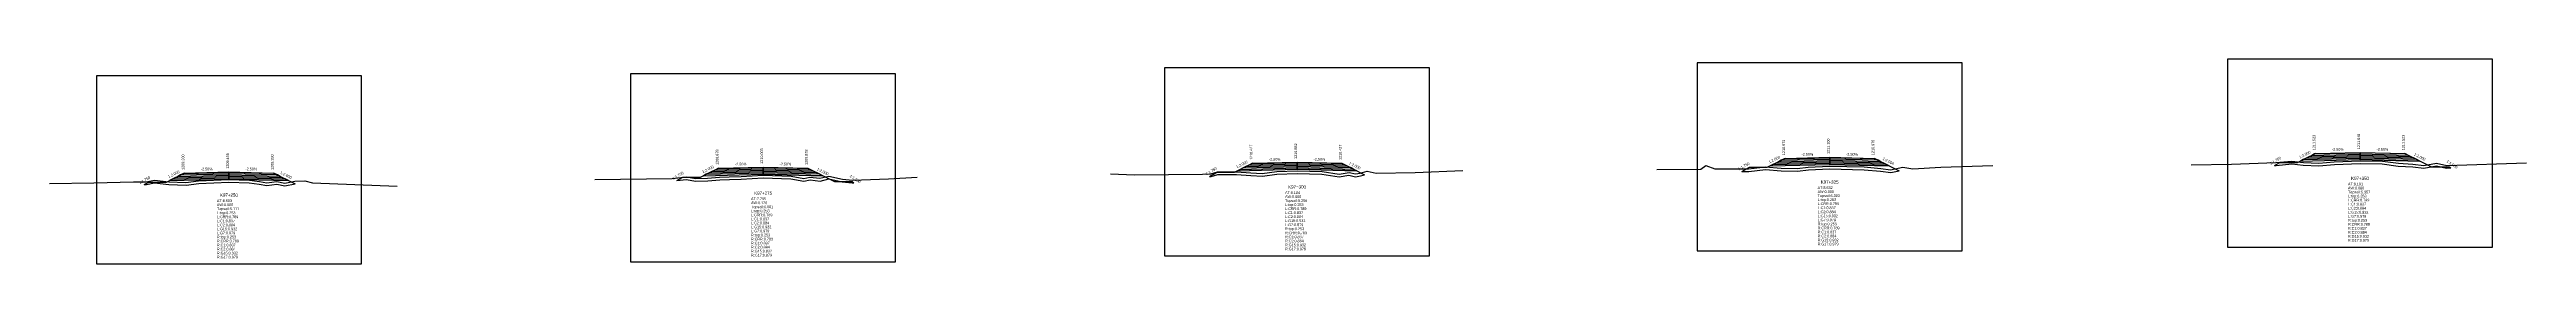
# Model space of a CAD drawing. Extents: x -7 to 78429, y 1189 to 1262.
# Drawn here: x 28131.5 to 28409.1, y 1199.2 to 1222.1 of the extents above; entities that cross this region are included whole.
import ezdxf
from ezdxf.enums import TextEntityAlignment as Align

# ---------------------------------------------------------------- set-up
doc = ezdxf.new("R2010")
doc.units = 0

msp = doc.modelspace()

# ---------------------------------------------------------------- linework, layer by layer
at = {"layer": 'A4_BORDER', "color": 7}
for points in [[(28316.182, 1200.652), (28345.882, 1200.652), (28345.882, 1221.652), (28316.182, 1221.652), (28316.182, 1200.652)], [(28375.634, 1201.06), (28405.334, 1201.06), (28405.334, 1222.06), (28375.634, 1222.06), (28375.634, 1201.06)], [(28136.758, 1199.192), (28166.458, 1199.192), (28166.458, 1220.192), (28136.758, 1220.192), (28136.758, 1199.192)], [(28196.63, 1199.409), (28226.33, 1199.409), (28226.33, 1220.409), (28196.63, 1220.409), (28196.63, 1199.409)], [(28256.484, 1200.103), (28286.184, 1200.103), (28286.184, 1221.103), (28256.484, 1221.103), (28256.484, 1200.103)]]:
    msp.add_lwpolyline(points, dxfattribs=at)
at = {"layer": 'CLEAR_GROUND', "color": 8}
for points in [[(28142.104, 1208.042), (28142.346, 1208.043), (28143.27, 1208.249), (28144.861, 1208.044), (28146.794, 1207.98), (28148.218, 1208.15), (28151.595, 1208.303), (28153.878, 1208.241), (28154.976, 1208.097), (28155.846, 1207.954), (28156.975, 1208.101), (28157.861, 1207.91), (28159.018, 1208.125)], [(28201.804, 1208.492), (28202.879, 1208.617), (28203.884, 1208.435), (28205.275, 1208.481), (28206.621, 1208.573), (28207.698, 1208.606), (28209.036, 1208.661), (28211.477, 1208.814), (28214.596, 1208.682), (28216.048, 1208.436), (28216.744, 1208.57), (28217.869, 1208.443), (28218.835, 1208.693), (28220.342, 1208.359), (28221.475, 1208.254), (28221.658, 1208.259)], [(28261.504, 1208.953), (28261.706, 1208.963), (28262.446, 1209.173), (28264.541, 1209.181), (28266.149, 1209.044), (28267.445, 1208.997), (28269.074, 1209.194), (28271.34, 1209.298), (28274.122, 1209.226), (28276.058, 1208.912), (28277.153, 1209.104), (28277.887, 1208.926), (28278.456, 1209.031), (28278.885, 1209.152)], [(28321.204, 1209.502), (28321.97, 1209.504), (28323.854, 1209.738), (28325.583, 1209.589), (28327.412, 1209.55), (28328.642, 1209.692), (28331.008, 1209.822), (28334.882, 1209.712), (28336.745, 1209.563), (28337.87, 1209.401), (28338.81, 1209.586)], [(28380.904, 1210.192), (28381.072, 1210.197), (28382.841, 1210.364), (28384.12, 1210.229), (28385.854, 1210.132), (28387.604, 1210.288), (28390.487, 1210.398), (28392.971, 1210.378), (28394.77, 1210.123), (28396.382, 1210.015), (28397.635, 1209.891), (28399.052, 1210.151), (28400.189, 1209.896), (28400.653, 1209.91)]]:
    msp.add_lwpolyline(points, dxfattribs=at)
at = {"layer": 'DESIGN_ROAD_TRIMMED', "color": 1}
for points in [[(28261.504, 1208.953), (28262.334, 1209.427), (28264.334, 1209.427), (28266.334, 1210.427), (28266.334, 1210.427), (28266.229, 1210.374), (28266.229, 1210.374), (28265.913, 1210.216), (28265.913, 1210.216), (28265.598, 1210.059), (28265.598, 1210.059), (28265.282, 1209.901), (28265.282, 1209.901), (28264.966, 1209.743), (28264.966, 1209.743), (28264.65, 1209.585), (28271.334, 1209.752), (28271.334, 1209.902), (28271.334, 1209.902), (28271.334, 1210.052), (28271.334, 1210.052), (28271.334, 1210.202), (28271.334, 1210.202), (28271.334, 1210.352), (28271.334, 1210.352), (28271.334, 1210.502), (28271.334, 1210.502), (28271.334, 1210.552), (28271.334, 1210.552), (28271.334, 1210.552), (28271.334, 1210.552), (28271.334, 1210.552), (28271.334, 1210.502), (28271.334, 1210.502), (28271.334, 1210.352), (28271.334, 1210.352), (28271.334, 1210.202), (28271.334, 1210.202), (28271.334, 1210.052), (28271.334, 1210.052), (28271.334, 1209.902), (28271.334, 1209.902), (28271.334, 1209.752), (28278.019, 1209.585), (28277.703, 1209.743), (28277.703, 1209.743), (28277.387, 1209.901), (28277.387, 1209.901), (28277.071, 1210.059), (28277.071, 1210.059), (28276.755, 1210.216), (28276.755, 1210.216), (28276.44, 1210.374), (28276.44, 1210.374), (28276.334, 1210.427), (28276.334, 1210.427), (28278.885, 1209.152)], [(28321.204, 1209.502), (28322.032, 1209.975), (28324.032, 1209.975), (28326.032, 1210.975), (28326.032, 1210.975), (28325.927, 1210.922), (28325.927, 1210.922), (28325.611, 1210.764), (28325.611, 1210.764), (28325.295, 1210.607), (28325.295, 1210.607), (28324.98, 1210.449), (28324.98, 1210.449), (28324.664, 1210.291), (28324.664, 1210.291), (28324.348, 1210.133), (28331.032, 1210.3), (28331.032, 1210.45), (28331.032, 1210.45), (28331.032, 1210.6), (28331.032, 1210.6), (28331.032, 1210.75), (28331.032, 1210.75), (28331.032, 1210.9), (28331.032, 1210.9), (28331.032, 1211.05), (28331.032, 1211.05), (28331.032, 1211.1), (28331.032, 1211.1), (28331.032, 1211.1), (28331.032, 1211.1), (28331.032, 1211.1), (28331.032, 1211.05), (28331.032, 1211.05), (28331.032, 1210.9), (28331.032, 1210.9), (28331.032, 1210.75), (28331.032, 1210.75), (28331.032, 1210.6), (28331.032, 1210.6), (28331.032, 1210.45), (28331.032, 1210.45), (28331.032, 1210.3), (28337.716, 1210.133), (28337.401, 1210.291), (28337.401, 1210.291), (28337.085, 1210.449), (28337.085, 1210.449), (28336.769, 1210.607), (28336.769, 1210.607), (28336.453, 1210.764), (28336.453, 1210.764), (28336.137, 1210.922), (28336.137, 1210.922), (28336.032, 1210.975), (28336.032, 1210.975), (28338.81, 1209.586)], [(28380.904, 1210.192), (28381.484, 1210.523), (28383.484, 1210.523), (28385.484, 1211.523), (28385.484, 1211.523), (28385.379, 1211.47), (28385.379, 1211.47), (28385.063, 1211.312), (28385.063, 1211.312), (28384.748, 1211.155), (28384.748, 1211.155), (28384.432, 1210.997), (28384.432, 1210.997), (28384.116, 1210.839), (28384.116, 1210.839), (28383.8, 1210.681), (28390.484, 1210.848), (28390.484, 1210.998), (28390.484, 1210.998), (28390.484, 1211.148), (28390.484, 1211.148), (28390.484, 1211.298), (28390.484, 1211.298), (28390.484, 1211.448), (28390.484, 1211.448), (28390.484, 1211.598), (28390.484, 1211.598), (28390.484, 1211.648), (28390.484, 1211.648), (28390.484, 1211.648), (28390.484, 1211.648), (28390.484, 1211.648), (28390.484, 1211.598), (28390.484, 1211.598), (28390.484, 1211.448), (28390.484, 1211.448), (28390.484, 1211.298), (28390.484, 1211.298), (28390.484, 1211.148), (28390.484, 1211.148), (28390.484, 1210.998), (28390.484, 1210.998), (28390.484, 1210.848), (28397.169, 1210.681), (28396.853, 1210.839), (28396.853, 1210.839), (28396.537, 1210.997), (28396.537, 1210.997), (28396.221, 1211.155), (28396.221, 1211.155), (28395.905, 1211.312), (28395.905, 1211.312), (28395.59, 1211.47), (28395.59, 1211.47), (28395.484, 1211.523), (28395.484, 1211.523), (28398.484, 1210.023), (28400.484, 1210.023), (28400.653, 1209.91)], [(28142.104, 1208.042), (28142.608, 1208.33), (28144.608, 1208.33), (28146.608, 1209.33), (28146.608, 1209.33), (28146.503, 1209.277), (28146.503, 1209.277), (28146.187, 1209.119), (28146.187, 1209.119), (28145.871, 1208.962), (28145.871, 1208.962), (28145.555, 1208.804), (28145.555, 1208.804), (28145.239, 1208.646), (28145.239, 1208.646), (28144.924, 1208.488), (28151.608, 1208.655), (28151.608, 1208.805), (28151.608, 1208.805), (28151.608, 1208.955), (28151.608, 1208.955), (28151.608, 1209.105), (28151.608, 1209.105), (28151.608, 1209.255), (28151.608, 1209.255), (28151.608, 1209.405), (28151.608, 1209.405), (28151.608, 1209.455), (28151.608, 1209.455), (28151.608, 1209.455), (28151.608, 1209.455), (28151.608, 1209.455), (28151.608, 1209.405), (28151.608, 1209.405), (28151.608, 1209.255), (28151.608, 1209.255), (28151.608, 1209.105), (28151.608, 1209.105), (28151.608, 1208.955), (28151.608, 1208.955), (28151.608, 1208.805), (28151.608, 1208.805), (28151.608, 1208.655), (28158.292, 1208.488), (28157.976, 1208.646), (28157.976, 1208.646), (28157.66, 1208.804), (28157.66, 1208.804), (28157.345, 1208.962), (28157.345, 1208.962), (28157.029, 1209.119), (28157.029, 1209.119), (28156.713, 1209.277), (28156.713, 1209.277), (28156.608, 1209.33), (28156.608, 1209.33), (28159.018, 1208.125)], [(28201.804, 1208.492), (28202.48, 1208.878), (28204.48, 1208.878), (28206.48, 1209.878), (28206.48, 1209.878), (28206.374, 1209.825), (28206.374, 1209.825), (28206.059, 1209.667), (28206.059, 1209.667), (28205.743, 1209.51), (28205.743, 1209.51), (28205.427, 1209.352), (28205.427, 1209.352), (28205.111, 1209.194), (28205.111, 1209.194), (28204.795, 1209.036), (28211.48, 1209.203), (28211.48, 1209.353), (28211.48, 1209.353), (28211.48, 1209.503), (28211.48, 1209.503), (28211.48, 1209.653), (28211.48, 1209.653), (28211.48, 1209.803), (28211.48, 1209.803), (28211.48, 1209.953), (28211.48, 1209.953), (28211.48, 1210.003), (28211.48, 1210.003), (28211.48, 1210.003), (28211.48, 1210.003), (28211.48, 1210.003), (28211.48, 1209.953), (28211.48, 1209.953), (28211.48, 1209.803), (28211.48, 1209.803), (28211.48, 1209.653), (28211.48, 1209.653), (28211.48, 1209.503), (28211.48, 1209.503), (28211.48, 1209.353), (28211.48, 1209.353), (28211.48, 1209.203), (28218.164, 1209.036), (28217.848, 1209.194), (28217.848, 1209.194), (28217.532, 1209.352), (28217.532, 1209.352), (28217.217, 1209.51), (28217.217, 1209.51), (28216.901, 1209.667), (28216.901, 1209.667), (28216.585, 1209.825), (28216.585, 1209.825), (28216.48, 1209.878), (28216.48, 1209.878), (28219.48, 1208.378), (28221.48, 1208.378), (28221.658, 1208.259)]]:
    msp.add_lwpolyline(points, dxfattribs=at)
at = {"layer": 'FINISHED_ROAD', "color": 2}
for points in [[(28262.334, 1209.427), (28264.334, 1209.427), (28266.334, 1210.427), (28266.334, 1210.427), (28271.334, 1210.552), (28276.334, 1210.427), (28276.334, 1210.427)], [(28322.032, 1209.975), (28324.032, 1209.975), (28326.032, 1210.975), (28326.032, 1210.975), (28331.032, 1211.1), (28336.032, 1210.975), (28336.032, 1210.975)], [(28381.484, 1210.523), (28383.484, 1210.523), (28385.484, 1211.523), (28385.484, 1211.523), (28390.484, 1211.648), (28395.484, 1211.523), (28395.484, 1211.523), (28398.484, 1210.023), (28400.484, 1210.023)], [(28142.608, 1208.33), (28144.608, 1208.33), (28146.608, 1209.33), (28146.608, 1209.33), (28151.608, 1209.455), (28156.608, 1209.33), (28156.608, 1209.33)], [(28202.48, 1208.878), (28204.48, 1208.878), (28206.48, 1209.878), (28206.48, 1209.878), (28211.48, 1210.003), (28216.48, 1209.878), (28216.48, 1209.878), (28219.48, 1208.378), (28221.48, 1208.378)]]:
    msp.add_lwpolyline(points, dxfattribs=at)
at = {"layer": 'LAYER_0', "color": 4}
for points in [[(28266.334, 1210.427), (28266.229, 1210.374), (28271.334, 1210.502), (28271.334, 1210.552)], [(28326.032, 1210.975), (28325.927, 1210.922), (28331.032, 1211.05), (28331.032, 1211.1)], [(28385.484, 1211.523), (28385.379, 1211.47), (28390.484, 1211.598), (28390.484, 1211.648)], [(28146.608, 1209.33), (28146.503, 1209.277), (28151.608, 1209.405), (28151.608, 1209.455)], [(28206.48, 1209.878), (28206.374, 1209.825), (28211.48, 1209.953), (28211.48, 1210.003)]]:
    msp.add_lwpolyline(points, dxfattribs=at)
at = {"layer": 'LAYER_1', "color": 4}
for points in [[(28325.927, 1210.922), (28325.611, 1210.764), (28331.032, 1210.9), (28331.032, 1211.05)], [(28385.379, 1211.47), (28385.063, 1211.312), (28390.484, 1211.448), (28390.484, 1211.598)], [(28146.503, 1209.277), (28146.187, 1209.119), (28151.608, 1209.255), (28151.608, 1209.405)], [(28206.374, 1209.825), (28206.059, 1209.667), (28211.48, 1209.803), (28211.48, 1209.953)], [(28266.229, 1210.374), (28265.913, 1210.216), (28271.334, 1210.352), (28271.334, 1210.502)]]:
    msp.add_lwpolyline(points, dxfattribs=at)
at = {"layer": 'LAYER_10', "color": 6}
for points in [[(28337.085, 1210.449), (28337.401, 1210.291), (28331.032, 1210.45), (28331.032, 1210.6)], [(28396.537, 1210.997), (28396.853, 1210.839), (28390.484, 1210.998), (28390.484, 1211.148)], [(28157.66, 1208.804), (28157.976, 1208.646), (28151.608, 1208.805), (28151.608, 1208.955)], [(28217.532, 1209.352), (28217.848, 1209.194), (28211.48, 1209.353), (28211.48, 1209.503)], [(28277.387, 1209.901), (28277.703, 1209.743), (28271.334, 1209.902), (28271.334, 1210.052)]]:
    msp.add_lwpolyline(points, dxfattribs=at)
at = {"layer": 'LAYER_11', "color": 6}
for points in [[(28396.853, 1210.839), (28397.169, 1210.681), (28390.484, 1210.848), (28390.484, 1210.998)], [(28157.976, 1208.646), (28158.292, 1208.488), (28151.608, 1208.655), (28151.608, 1208.805)], [(28217.848, 1209.194), (28218.164, 1209.036), (28211.48, 1209.203), (28211.48, 1209.353)], [(28277.703, 1209.743), (28278.019, 1209.585), (28271.334, 1209.752), (28271.334, 1209.902)], [(28337.401, 1210.291), (28337.716, 1210.133), (28331.032, 1210.3), (28331.032, 1210.45)]]:
    msp.add_lwpolyline(points, dxfattribs=at)
at = {"layer": 'LAYER_2', "color": 4}
for points in [[(28325.611, 1210.764), (28325.295, 1210.607), (28331.032, 1210.75), (28331.032, 1210.9)], [(28385.063, 1211.312), (28384.748, 1211.155), (28390.484, 1211.298), (28390.484, 1211.448)], [(28146.187, 1209.119), (28145.871, 1208.962), (28151.608, 1209.105), (28151.608, 1209.255)], [(28206.059, 1209.667), (28205.743, 1209.51), (28211.48, 1209.653), (28211.48, 1209.803)], [(28265.913, 1210.216), (28265.598, 1210.059), (28271.334, 1210.202), (28271.334, 1210.352)]]:
    msp.add_lwpolyline(points, dxfattribs=at)
at = {"layer": 'LAYER_3', "color": 4}
for points in [[(28325.295, 1210.607), (28324.98, 1210.449), (28331.032, 1210.6), (28331.032, 1210.75)], [(28384.748, 1211.155), (28384.432, 1210.997), (28390.484, 1211.148), (28390.484, 1211.298)], [(28145.871, 1208.962), (28145.555, 1208.804), (28151.608, 1208.955), (28151.608, 1209.105)], [(28205.743, 1209.51), (28205.427, 1209.352), (28211.48, 1209.503), (28211.48, 1209.653)], [(28265.598, 1210.059), (28265.282, 1209.901), (28271.334, 1210.052), (28271.334, 1210.202)]]:
    msp.add_lwpolyline(points, dxfattribs=at)
at = {"layer": 'LAYER_4', "color": 4}
for points in [[(28324.98, 1210.449), (28324.664, 1210.291), (28331.032, 1210.45), (28331.032, 1210.6)], [(28384.432, 1210.997), (28384.116, 1210.839), (28390.484, 1210.998), (28390.484, 1211.148)], [(28145.555, 1208.804), (28145.239, 1208.646), (28151.608, 1208.805), (28151.608, 1208.955)], [(28205.427, 1209.352), (28205.111, 1209.194), (28211.48, 1209.353), (28211.48, 1209.503)], [(28265.282, 1209.901), (28264.966, 1209.743), (28271.334, 1209.902), (28271.334, 1210.052)]]:
    msp.add_lwpolyline(points, dxfattribs=at)
at = {"layer": 'LAYER_5', "color": 4}
for points in [[(28384.116, 1210.839), (28383.8, 1210.681), (28390.484, 1210.848), (28390.484, 1210.998)], [(28145.239, 1208.646), (28144.924, 1208.488), (28151.608, 1208.655), (28151.608, 1208.805)], [(28205.111, 1209.194), (28204.795, 1209.036), (28211.48, 1209.203), (28211.48, 1209.353)], [(28264.966, 1209.743), (28264.65, 1209.585), (28271.334, 1209.752), (28271.334, 1209.902)], [(28324.664, 1210.291), (28324.348, 1210.133), (28331.032, 1210.3), (28331.032, 1210.45)]]:
    msp.add_lwpolyline(points, dxfattribs=at)
at = {"layer": 'LAYER_6', "color": 6}
for points in [[(28276.334, 1210.427), (28276.44, 1210.374), (28271.334, 1210.502), (28271.334, 1210.552)], [(28336.032, 1210.975), (28336.137, 1210.922), (28331.032, 1211.05), (28331.032, 1211.1)], [(28395.484, 1211.523), (28395.59, 1211.47), (28390.484, 1211.598), (28390.484, 1211.648)], [(28156.608, 1209.33), (28156.713, 1209.277), (28151.608, 1209.405), (28151.608, 1209.455)], [(28216.48, 1209.878), (28216.585, 1209.825), (28211.48, 1209.953), (28211.48, 1210.003)]]:
    msp.add_lwpolyline(points, dxfattribs=at)
at = {"layer": 'LAYER_7', "color": 6}
for points in [[(28336.137, 1210.922), (28336.453, 1210.764), (28331.032, 1210.9), (28331.032, 1211.05)], [(28395.59, 1211.47), (28395.905, 1211.312), (28390.484, 1211.448), (28390.484, 1211.598)], [(28156.713, 1209.277), (28157.029, 1209.119), (28151.608, 1209.255), (28151.608, 1209.405)], [(28216.585, 1209.825), (28216.901, 1209.667), (28211.48, 1209.803), (28211.48, 1209.953)], [(28276.44, 1210.374), (28276.755, 1210.216), (28271.334, 1210.352), (28271.334, 1210.502)]]:
    msp.add_lwpolyline(points, dxfattribs=at)
at = {"layer": 'LAYER_8', "color": 6}
for points in [[(28336.453, 1210.764), (28336.769, 1210.607), (28331.032, 1210.75), (28331.032, 1210.9)], [(28395.905, 1211.312), (28396.221, 1211.155), (28390.484, 1211.298), (28390.484, 1211.448)], [(28157.029, 1209.119), (28157.345, 1208.962), (28151.608, 1209.105), (28151.608, 1209.255)], [(28216.901, 1209.667), (28217.217, 1209.51), (28211.48, 1209.653), (28211.48, 1209.803)], [(28276.755, 1210.216), (28277.071, 1210.059), (28271.334, 1210.202), (28271.334, 1210.352)]]:
    msp.add_lwpolyline(points, dxfattribs=at)
at = {"layer": 'LAYER_9', "color": 6}
for points in [[(28336.769, 1210.607), (28337.085, 1210.449), (28331.032, 1210.6), (28331.032, 1210.75)], [(28396.221, 1211.155), (28396.537, 1210.997), (28390.484, 1211.148), (28390.484, 1211.298)], [(28157.345, 1208.962), (28157.66, 1208.804), (28151.608, 1208.955), (28151.608, 1209.105)], [(28217.217, 1209.51), (28217.532, 1209.352), (28211.48, 1209.503), (28211.48, 1209.653)], [(28277.071, 1210.059), (28277.387, 1209.901), (28271.334, 1210.052), (28271.334, 1210.202)]]:
    msp.add_lwpolyline(points, dxfattribs=at)
at = {"layer": 'NATURAL_GROUND', "color": 3}
for points in [[(28371.554, 1210.252), (28376.059, 1210.322), (28381.052, 1210.497), (28382.842, 1210.665), (28384.144, 1210.528), (28385.849, 1210.433), (28387.585, 1210.587), (28390.482, 1210.698), (28392.993, 1210.678), (28394.801, 1210.422), (28396.406, 1210.314), (28397.622, 1210.194), (28399.058, 1210.457), (28400.217, 1210.197), (28409.136, 1210.475)], [(28131.495, 1208.157), (28136.466, 1208.228), (28140.89, 1208.339), (28142.313, 1208.343), (28143.256, 1208.553), (28144.885, 1208.343), (28146.781, 1208.281), (28148.194, 1208.449), (28151.593, 1208.603), (28153.902, 1208.54), (28155.02, 1208.394), (28155.851, 1208.257), (28156.988, 1208.405), (28157.866, 1208.216), (28159.008, 1208.428), (28160.114, 1208.476), (28160.988, 1208.25), (28170.462, 1207.876)], [(28192.632, 1208.623), (28201.269, 1208.732), (28202.889, 1208.92), (28203.906, 1208.736), (28205.26, 1208.781), (28206.606, 1208.873), (28207.688, 1208.906), (28209.021, 1208.961), (28211.474, 1209.114), (28214.628, 1208.981), (28216.045, 1208.741), (28216.733, 1208.873), (28217.848, 1208.747), (28218.83, 1209.001), (28220.389, 1208.656), (28221.485, 1208.554), (28225.541, 1208.678), (28228.751, 1208.868)], [(28250.435, 1209.264), (28253.124, 1209.148), (28260.726, 1209.213), (28261.656, 1209.261), (28262.403, 1209.473), (28264.553, 1209.481), (28266.167, 1209.344), (28267.432, 1209.298), (28269.049, 1209.493), (28271.337, 1209.598), (28274.15, 1209.525), (28276.056, 1209.216), (28277.162, 1209.41), (28277.895, 1209.233), (28278.388, 1209.324), (28279.177, 1209.546), (28280.191, 1209.332), (28284.572, 1209.387), (28289.899, 1209.618)], [(28311.643, 1209.736), (28316.592, 1209.779), (28317.149, 1210.175), (28318.149, 1209.794), (28321.951, 1209.804), (28323.848, 1210.04), (28325.599, 1209.889), (28327.398, 1209.85), (28328.616, 1209.991), (28331.004, 1210.122), (28334.898, 1210.012), (28336.778, 1209.861), (28337.862, 1209.705), (28339.238, 1209.976), (28340.336, 1209.797), (28343.486, 1209.992), (28349.335, 1210.167)]]:
    msp.add_lwpolyline(points, dxfattribs=at)
at = {"layer": 'STRUCTURE_LEFT', "color": 4}
for points in [[(28266.334, 1210.427), (28266.229, 1210.374), (28266.229, 1210.374), (28265.913, 1210.216), (28265.913, 1210.216), (28265.598, 1210.059), (28265.598, 1210.059), (28265.282, 1209.901), (28265.282, 1209.901), (28264.966, 1209.743), (28264.966, 1209.743), (28264.65, 1209.585), (28271.334, 1209.752), (28271.334, 1209.902), (28271.334, 1209.902), (28271.334, 1210.052), (28271.334, 1210.052), (28271.334, 1210.202), (28271.334, 1210.202), (28271.334, 1210.352), (28271.334, 1210.352), (28271.334, 1210.502), (28271.334, 1210.502), (28271.334, 1210.552), (28271.334, 1210.552)], [(28326.032, 1210.975), (28325.927, 1210.922), (28325.927, 1210.922), (28325.611, 1210.764), (28325.611, 1210.764), (28325.295, 1210.607), (28325.295, 1210.607), (28324.98, 1210.449), (28324.98, 1210.449), (28324.664, 1210.291), (28324.664, 1210.291), (28324.348, 1210.133), (28331.032, 1210.3), (28331.032, 1210.45), (28331.032, 1210.45), (28331.032, 1210.6), (28331.032, 1210.6), (28331.032, 1210.75), (28331.032, 1210.75), (28331.032, 1210.9), (28331.032, 1210.9), (28331.032, 1211.05), (28331.032, 1211.05), (28331.032, 1211.1), (28331.032, 1211.1)], [(28385.484, 1211.523), (28385.379, 1211.47), (28385.379, 1211.47), (28385.063, 1211.312), (28385.063, 1211.312), (28384.748, 1211.155), (28384.748, 1211.155), (28384.432, 1210.997), (28384.432, 1210.997), (28384.116, 1210.839), (28384.116, 1210.839), (28383.8, 1210.681), (28390.484, 1210.848), (28390.484, 1210.998), (28390.484, 1210.998), (28390.484, 1211.148), (28390.484, 1211.148), (28390.484, 1211.298), (28390.484, 1211.298), (28390.484, 1211.448), (28390.484, 1211.448), (28390.484, 1211.598), (28390.484, 1211.598), (28390.484, 1211.648), (28390.484, 1211.648)], [(28146.608, 1209.33), (28146.503, 1209.277), (28146.503, 1209.277), (28146.187, 1209.119), (28146.187, 1209.119), (28145.871, 1208.962), (28145.871, 1208.962), (28145.555, 1208.804), (28145.555, 1208.804), (28145.239, 1208.646), (28145.239, 1208.646), (28144.924, 1208.488), (28151.608, 1208.655), (28151.608, 1208.805), (28151.608, 1208.805), (28151.608, 1208.955), (28151.608, 1208.955), (28151.608, 1209.105), (28151.608, 1209.105), (28151.608, 1209.255), (28151.608, 1209.255), (28151.608, 1209.405), (28151.608, 1209.405), (28151.608, 1209.455), (28151.608, 1209.455)], [(28206.48, 1209.878), (28206.374, 1209.825), (28206.374, 1209.825), (28206.059, 1209.667), (28206.059, 1209.667), (28205.743, 1209.51), (28205.743, 1209.51), (28205.427, 1209.352), (28205.427, 1209.352), (28205.111, 1209.194), (28205.111, 1209.194), (28204.795, 1209.036), (28211.48, 1209.203), (28211.48, 1209.353), (28211.48, 1209.353), (28211.48, 1209.503), (28211.48, 1209.503), (28211.48, 1209.653), (28211.48, 1209.653), (28211.48, 1209.803), (28211.48, 1209.803), (28211.48, 1209.953), (28211.48, 1209.953), (28211.48, 1210.003), (28211.48, 1210.003)]]:
    msp.add_lwpolyline(points, dxfattribs=at)
at = {"layer": 'STRUCTURE_RIGHT', "color": 6}
for points in [[(28271.334, 1210.552), (28271.334, 1210.552), (28271.334, 1210.502), (28271.334, 1210.502), (28271.334, 1210.352), (28271.334, 1210.352), (28271.334, 1210.202), (28271.334, 1210.202), (28271.334, 1210.052), (28271.334, 1210.052), (28271.334, 1209.902), (28271.334, 1209.902), (28271.334, 1209.752), (28278.019, 1209.585), (28277.703, 1209.743), (28277.703, 1209.743), (28277.387, 1209.901), (28277.387, 1209.901), (28277.071, 1210.059), (28277.071, 1210.059), (28276.755, 1210.216), (28276.755, 1210.216), (28276.44, 1210.374), (28276.44, 1210.374), (28276.334, 1210.427)], [(28331.032, 1211.1), (28331.032, 1211.1), (28331.032, 1211.05), (28331.032, 1211.05), (28331.032, 1210.9), (28331.032, 1210.9), (28331.032, 1210.75), (28331.032, 1210.75), (28331.032, 1210.6), (28331.032, 1210.6), (28331.032, 1210.45), (28331.032, 1210.45), (28331.032, 1210.3), (28337.716, 1210.133), (28337.401, 1210.291), (28337.401, 1210.291), (28337.085, 1210.449), (28337.085, 1210.449), (28336.769, 1210.607), (28336.769, 1210.607), (28336.453, 1210.764), (28336.453, 1210.764), (28336.137, 1210.922), (28336.137, 1210.922), (28336.032, 1210.975)], [(28390.484, 1211.648), (28390.484, 1211.648), (28390.484, 1211.598), (28390.484, 1211.598), (28390.484, 1211.448), (28390.484, 1211.448), (28390.484, 1211.298), (28390.484, 1211.298), (28390.484, 1211.148), (28390.484, 1211.148), (28390.484, 1210.998), (28390.484, 1210.998), (28390.484, 1210.848), (28397.169, 1210.681), (28396.853, 1210.839), (28396.853, 1210.839), (28396.537, 1210.997), (28396.537, 1210.997), (28396.221, 1211.155), (28396.221, 1211.155), (28395.905, 1211.312), (28395.905, 1211.312), (28395.59, 1211.47), (28395.59, 1211.47), (28395.484, 1211.523)], [(28151.608, 1209.455), (28151.608, 1209.455), (28151.608, 1209.405), (28151.608, 1209.405), (28151.608, 1209.255), (28151.608, 1209.255), (28151.608, 1209.105), (28151.608, 1209.105), (28151.608, 1208.955), (28151.608, 1208.955), (28151.608, 1208.805), (28151.608, 1208.805), (28151.608, 1208.655), (28158.292, 1208.488), (28157.976, 1208.646), (28157.976, 1208.646), (28157.66, 1208.804), (28157.66, 1208.804), (28157.345, 1208.962), (28157.345, 1208.962), (28157.029, 1209.119), (28157.029, 1209.119), (28156.713, 1209.277), (28156.713, 1209.277), (28156.608, 1209.33)], [(28211.48, 1210.003), (28211.48, 1210.003), (28211.48, 1209.953), (28211.48, 1209.953), (28211.48, 1209.803), (28211.48, 1209.803), (28211.48, 1209.653), (28211.48, 1209.653), (28211.48, 1209.503), (28211.48, 1209.503), (28211.48, 1209.353), (28211.48, 1209.353), (28211.48, 1209.203), (28218.164, 1209.036), (28217.848, 1209.194), (28217.848, 1209.194), (28217.532, 1209.352), (28217.532, 1209.352), (28217.217, 1209.51), (28217.217, 1209.51), (28216.901, 1209.667), (28216.901, 1209.667), (28216.585, 1209.825), (28216.585, 1209.825), (28216.48, 1209.878)]]:
    msp.add_lwpolyline(points, dxfattribs=at)

# ---------------------------------------------------------------- texts
at = {"layer": 'INFO_TEXT'}
for s, p in [('AT:8.632', (28329.682, 1207.552)), ('AT:8.191', (28389.134, 1207.96)), ('AW:0.080', (28389.134, 1207.51)), ('AT:6.603', (28150.258, 1206.092)), ('AW:0.000', (28150.258, 1205.642)), ('Topsoil:5.111', (28150.258, 1205.192)), ('L:top:0.253', (28150.258, 1204.742)), ('AT:7.795', (28210.13, 1206.309)), ('AW:0.120', (28210.13, 1205.859)), ('Topsoil:6.001', (28210.13, 1205.409)), ('L:top:0.253', (28210.13, 1204.959)), ('AT:8.184', (28269.984, 1207.003)), ('AW:0.000', (28269.984, 1206.553)), ('Topsoil:5.256', (28269.984, 1206.103)), ('L:top:0.253', (28269.984, 1205.653)), ('L:CRR:0.789', (28269.984, 1205.203)), ('L:C1:0.837', (28269.984, 1204.753)), ('AW:0.000', (28329.682, 1207.102)), ('Topsoil:5.303', (28329.682, 1206.652)), ('L:top:0.253', (28329.682, 1206.202)), ('L:CRR:0.789', (28329.682, 1205.752)), ('L:C1:0.837', (28329.682, 1205.302)), ('L:C2:0.884', (28329.682, 1204.852)), ('Topsoil:5.957', (28389.134, 1207.06)), ('L:top:0.253', (28389.134, 1206.61)), ('L:CRR:0.789', (28389.134, 1206.16)), ('L:C1:0.837', (28389.134, 1205.71)), ('L:C2:0.884', (28389.134, 1205.26)), ('L:G15:0.932', (28389.134, 1204.81)), ('L:CRR:0.789', (28150.258, 1204.292)), ('L:C1:0.837', (28150.258, 1203.842)), ('L:C2:0.884', (28150.258, 1203.392)), ('L:G15:0.932', (28150.258, 1202.942)), ('L:G7:0.979', (28150.258, 1202.492)), ('R:top:0.253', (28150.258, 1202.042)), ('L:CRR:0.789', (28210.13, 1204.509)), ('L:C1:0.837', (28210.13, 1204.059)), ('L:C2:0.884', (28210.13, 1203.609)), ('L:G15:0.932', (28210.13, 1203.159)), ('L:G7:0.979', (28210.13, 1202.709)), ('R:top:0.253', (28210.13, 1202.259)), ('L:C2:0.884', (28269.984, 1204.303)), ('L:G15:0.932', (28269.984, 1203.853)), ('L:G7:0.979', (28269.984, 1203.403)), ('R:top:0.253', (28269.984, 1202.953)), ('R:CRR:0.789', (28269.984, 1202.503)), ('R:C1:0.837', (28269.984, 1202.053)), ('L:G15:0.932', (28329.682, 1204.402)), ('L:G7:0.979', (28329.682, 1203.952)), ('R:top:0.253', (28329.682, 1203.502)), ('R:CRR:0.789', (28329.682, 1203.052)), ('R:C1:0.837', (28329.682, 1202.602)), ('R:C2:0.884', (28329.682, 1202.152)), ('L:G7:0.979', (28389.134, 1204.36)), ('R:top:0.253', (28389.134, 1203.91)), ('R:CRR:0.789', (28389.134, 1203.46)), ('R:C1:0.837', (28389.134, 1203.01)), ('R:C2:0.884', (28389.134, 1202.56)), ('R:G15:0.932', (28389.134, 1202.11)), ('R:CRR:0.789', (28150.258, 1201.592)), ('R:C1:0.837', (28150.258, 1201.142)), ('R:C2:0.884', (28150.258, 1200.692)), ('R:G15:0.932', (28150.258, 1200.242)), ('R:G17:0.979', (28150.258, 1199.792)), ('R:CRR:0.789', (28210.13, 1201.809)), ('R:C1:0.837', (28210.13, 1201.359)), ('R:C2:0.884', (28210.13, 1200.909)), ('R:G15:0.932', (28210.13, 1200.459)), ('R:G17:0.979', (28210.13, 1200.009)), ('R:C2:0.884', (28269.984, 1201.603)), ('R:G15:0.932', (28269.984, 1201.153)), ('R:G17:0.979', (28269.984, 1200.703)), ('R:G15:0.932', (28329.682, 1201.702)), ('R:G17:0.979', (28329.682, 1201.252)), ('R:G17:0.979', (28389.134, 1201.66))]:
    msp.add_text(s, height=0.3, dxfattribs=at).set_placement(p)
at = {"layer": 'LEFT_TEXT_H'}
for s, p in [('1211.523', (28385.484, 1211.883)), ('1209.330', (28146.608, 1209.69)), ('1209.878', (28206.48, 1210.238)), ('1210.427', (28266.334, 1210.787)), ('1210.975', (28326.032, 1211.335))]:
    msp.add_text(s, height=0.3, rotation=90, dxfattribs=at).set_placement(p)
at = {"layer": 'POINT_TEXT_H'}
for s, p in [('1211.648', (28390.484, 1212.008)), ('1209.455', (28151.608, 1209.815)), ('1210.003', (28211.48, 1210.363)), ('1210.552', (28271.334, 1210.912)), ('1211.100', (28331.032, 1211.46))]:
    msp.add_text(s, height=0.3, rotation=90, dxfattribs=at).set_placement(p)
at = {"layer": 'RIGHT_TEXT_H'}
for s, p in [('1211.523', (28395.484, 1211.883)), ('1209.330', (28156.608, 1209.69)), ('1209.878', (28216.48, 1210.238)), ('1210.427', (28276.334, 1210.787)), ('1210.975', (28336.032, 1211.335))]:
    msp.add_text(s, height=0.3, rotation=90, dxfattribs=at).set_placement(p)
at = {"layer": 'SLOPE_left'}
for s, rotation, p in [('1:2.000', 26.565, (28265.254, 1210.088)), ('1:1.750', 29.745, (28321.529, 1209.895)), ('1:2.000', 26.565, (28324.952, 1210.636)), ('1:1.750', 29.745, (28381.105, 1210.514)), ('1:2.000', 26.565, (28384.404, 1211.184)), ('1:1.750', 29.745, (28142.267, 1208.342)), ('1:2.000', 26.565, (28145.527, 1208.991)), ('1:1.750', 29.745, (28202.053, 1208.841)), ('1:2.000', 26.565, (28205.399, 1209.539)), ('1:1.750', 29.745, (28261.83, 1209.346))]:
    msp.add_text(s, height=0.3, rotation=rotation, dxfattribs=at).set_placement(p, align=Align.BOTTOM_CENTER)
at = {"layer": 'SLOPE_right'}
for s, rotation, p in [('1:2.000', -26.565, (28277.69, 1209.95)), ('1:2.000', -26.565, (28337.502, 1210.441)), ('1:2.000', -26.565, (28397.065, 1210.934)), ('1:1.500', -33.69, (28400.669, 1210.116)), ('1:2.000', -26.565, (28157.893, 1208.888)), ('1:2.000', -26.565, (28218.06, 1209.289)), ('1:1.500', -33.69, (28221.669, 1208.468))]:
    msp.add_text(s, height=0.3, rotation=rotation, dxfattribs=at).set_placement(p, align=Align.BOTTOM_CENTER)
at = {"layer": 'SLOPE_TEXT'}
for p in [(28268.834, 1210.729), (28273.834, 1210.729), (28328.532, 1211.277), (28333.532, 1211.277), (28387.984, 1211.825), (28392.984, 1211.825), (28149.108, 1209.632), (28154.108, 1209.632), (28208.98, 1210.18), (28213.98, 1210.18)]:
    msp.add_text('-2.50%', height=0.3, dxfattribs=at).set_placement(p, align=Align.CENTER)
at = {"layer": 'STATION_TITLE'}
for s, p in [('K97+300', (28271.334, 1207.603)), ('K97+325', (28331.032, 1208.152)), ('K97+350', (28390.484, 1208.56)), ('K97+250', (28151.608, 1206.692)), ('K97+275', (28211.48, 1206.909))]:
    msp.add_text(s, height=0.36, dxfattribs=at).set_placement(p, align=Align.CENTER)

doc.saveas('drawing.dxf')
